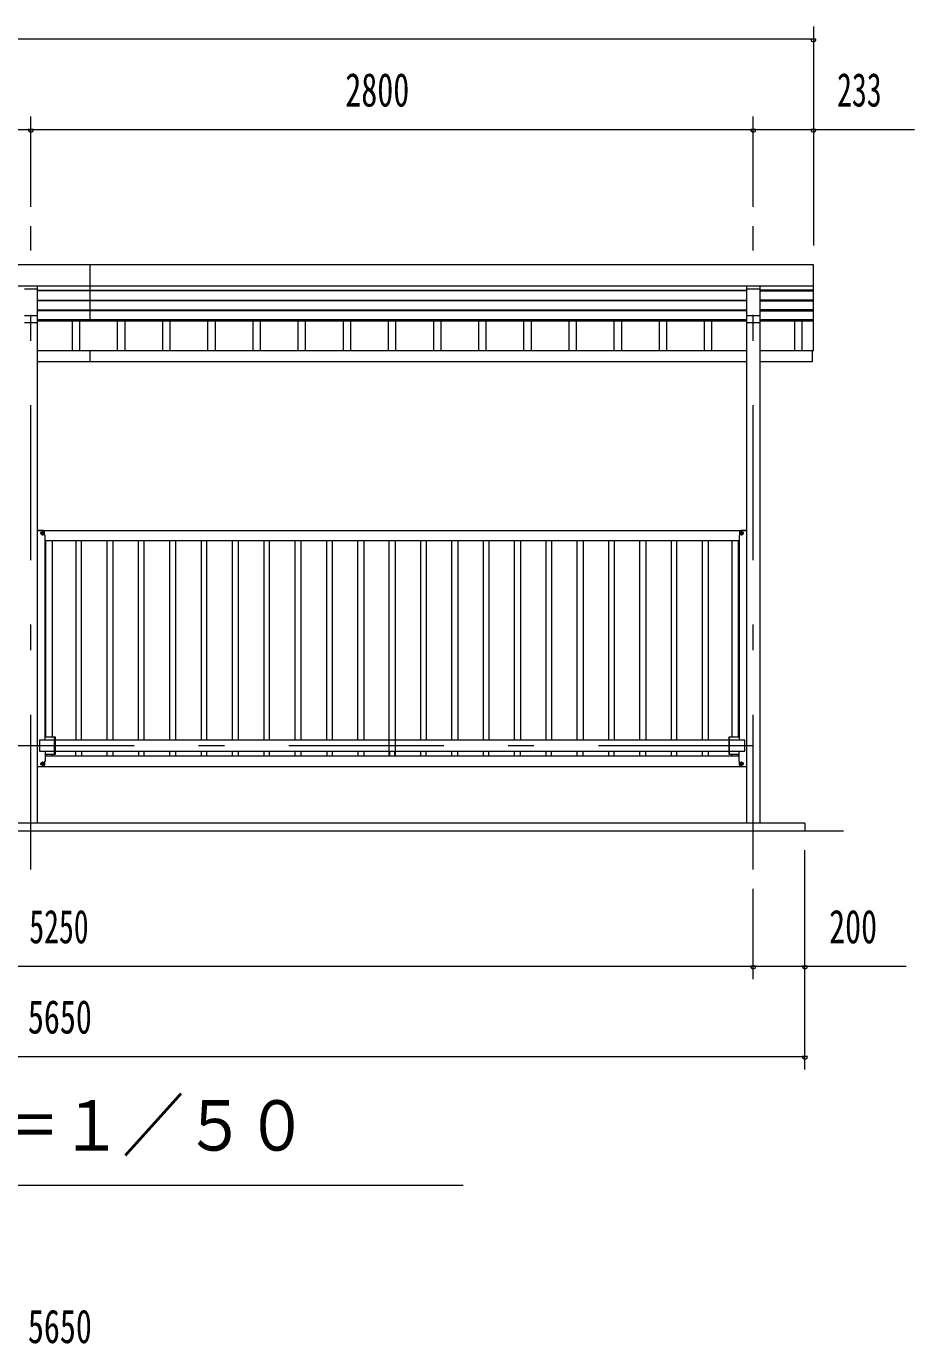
# Model space of a CAD drawing. Units: millimetres, scale not verified. Extents: x -22148 to 22152, y -10500 to 10500.
# Drawn here: x -1164 to 2279, y 32 to 5139 of the extents above; entities that cross this region are included whole.
import ezdxf
from ezdxf.enums import TextEntityAlignment as Align

# ---------------------------------------------------------------- set-up
doc = ezdxf.new("R2010")
doc.units = ezdxf.units.MM
doc.header["$LTSCALE"] = 50
doc.linetypes.add('USER3', pattern=[24, 12, -5, 2, -5])
for name, color, linetype, lineweight in [('0-2_1-0BOLD', 7, 'Continuous', 18), ('0-3_1-2CENTER', 3, 'USER3', 18), ('0-4_1-4THIN', 4, 'Continuous', 18), ('0-5_1-5DIM', 3, 'Continuous', 18)]:
    doc.layers.add(name, color=color, linetype=linetype, lineweight=lineweight)
doc.styles.add('ＭＳ ゴシック', font='')
doc.styles.get('ＭＳ ゴシック').set_extended_font_data('MS Gothic')

msp = doc.modelspace()

# ---------------------------------------------------------------- linework, layer by layer
at = {"layer": '0-2_1-0BOLD'}
for p, q in [((-916.57, 3997.16), (-916.57, 4213.68)), ((-3829.57, 4132.53), (1886.43, 4132.53)), ((-1171.57, 4120.85), (-1121.57, 4120.85)), ((-1121.57, 4132.53), (-1121.57, 2049.68)), ((-1121.57, 4116.23), (1628.43, 4116.23)), ((1628.43, 4112.9), (-1121.57, 4112.9)), ((1628.43, 2049.68), (1628.43, 4132.53)), ((1628.43, 4120.85), (1678.43, 4120.85)), ((1678.43, 4132.53), (1678.43, 2049.68)), ((1886.43, 4116.23), (1678.43, 4116.23)), ((1678.43, 4112.9), (1886.43, 4112.9)), ((-1121.57, 4077.65), (1628.43, 4077.65)), ((1628.43, 4074.32), (-1121.57, 4074.32)), ((-1121.57, 4039.07), (1628.43, 4039.07)), ((1628.43, 4035.74), (-1121.57, 4035.74)), ((1886.43, 4077.65), (1678.43, 4077.65)), ((1678.43, 4074.32), (1886.43, 4074.32)), ((1886.43, 4039.07), (1678.43, 4039.07)), ((1678.43, 4035.74), (1886.43, 4035.74)), ((-1121.57, 4015.79), (-1171.57, 4015.79)), ((-1171.57, 3990.57), (-1121.57, 3990.57)), ((1628.43, 4000.49), (-1121.57, 4000.49)), ((-1121.57, 3997.16), (1628.43, 3997.16)), ((1678.43, 4015.79), (1628.43, 4015.79)), ((1628.43, 3990.57), (1678.43, 3990.57)), ((1886.43, 4000.49), (1678.43, 4000.49)), ((1678.43, 3997.16), (1886.43, 3997.16)), ((-1121.57, 3882.5), (1628.43, 3882.5)), ((-916.57, 3837.5), (-916.57, 3882.5)), ((1881.43, 3882.5), (1881.43, 3837.5)), ((1628.43, 3837.5), (-1121.57, 3837.5)), ((1881.43, 3837.5), (1678.43, 3837.5)), ((-1098.16, 3183.68), (-1121.56, 3183.68)), ((-1119.57, 3183.67), (1626.43, 3183.67)), ((-1106.57, 3176.52), (-1106.57, 3170.84)), ((-1101.61, 3179.43), (-1106.52, 3176.59)), ((-1106.52, 3170.77), (-1101.61, 3167.93)), ((-1096.61, 3176.59), (-1101.52, 3179.43)), ((-1101.52, 3167.93), (-1096.61, 3170.77)), ((-1096.56, 3170.84), (-1096.56, 3176.52)), ((1603.43, 3176.52), (1603.43, 3170.84)), ((1608.39, 3179.43), (1603.48, 3176.59)), ((1603.48, 3170.77), (1608.39, 3167.93)), ((1628.43, 3183.68), (1605.03, 3183.68)), ((1613.39, 3176.59), (1608.47, 3179.43)), ((1608.47, 3167.93), (1613.39, 3170.77)), ((1613.43, 3170.84), (1613.43, 3176.52)), ((1598.43, 3143.68), (-1091.56, 3143.68)), ((-1054.77, 2371.03), (-1113.62, 2371.03)), ((-1051.57, 2382.68), (-1091.57, 2382.68)), ((-1054.77, 2316.68), (-1054.77, 2382.68)), ((1558.44, 2371.03), (-1051.57, 2371.03)), ((1598.44, 2382.68), (1558.44, 2382.68)), ((1561.64, 2316.68), (1561.64, 2382.68)), ((1598.43, 2309.68), (-1091.56, 2309.68)), ((-1051.57, 2328.33), (1558.44, 2328.33)), ((-1121.56, 2269.68), (1628.43, 2269.68)), ((-1106.57, 2276.84), (-1106.57, 2282.52)), ((-1106.52, 2282.59), (-1101.61, 2285.43)), ((-1101.61, 2273.93), (-1106.52, 2276.77)), ((-1101.52, 2285.43), (-1096.61, 2282.59)), ((-1096.61, 2276.77), (-1101.52, 2273.93)), ((-1096.56, 2282.52), (-1096.56, 2276.84)), ((1603.43, 2276.84), (1603.43, 2282.52)), ((1603.48, 2282.59), (1608.39, 2285.43)), ((1608.39, 2273.93), (1603.48, 2276.77)), ((1608.47, 2285.43), (1613.39, 2282.59)), ((1613.39, 2276.77), (1608.47, 2273.93)), ((1613.43, 2282.52), (1613.43, 2276.84)), ((1853.43, 2049.68), (1853.43, 2019.68)), ((-3946.57, 2019.68), (2003.43, 2019.68))]:
    msp.add_line(p, q, dxfattribs=at)
for points in [[(1678.43, 3882.5), (1886.43, 3882.5), (1886.43, 4213.68), (-3829.57, 4213.68), (-3829.57, 3882.5), (-3621.57, 3882.5)], [(-1091.56, 2371.03), (-1091.56, 3164.68), (-1093.16, 3164.68), (-1093.16, 3178.68)], [(1600.04, 3178.68), (1600.04, 3164.68), (1598.43, 3164.68), (1598.43, 2371.03)], [(-1113.62, 2371.03), (-1113.62, 2328.33), (-1054.77, 2328.33)], [(-1091.57, 2316.68), (-1051.57, 2316.68), (-1051.57, 2382.68)], [(1558.44, 2382.68), (1558.44, 2316.68), (1598.44, 2316.68)], [(1561.64, 2328.33), (1620.49, 2328.33), (1620.49, 2371.03), (1561.64, 2371.03)], [(-1091.56, 2328.33), (-1091.56, 2288.68), (-1093.16, 2288.68), (-1093.16, 2274.68)], [(1600.04, 2274.68), (1600.04, 2288.68), (1598.43, 2288.68), (1598.43, 2328.33)], [(1853.43, 2049.68), (-3796.57, 2049.68), (-3796.57, 2019.68)]]:
    msp.add_lwpolyline(points, dxfattribs=at)
for centre, radius in [((-1101.56, 3173.68), 6.25), ((-1101.56, 3173.68), 4.9), ((1608.43, 3173.68), 6.25), ((1608.43, 3173.68), 4.9), ((-1101.56, 2279.68), 6.25), ((-1101.56, 2279.68), 4.9), ((1608.43, 2279.68), 6.25), ((1608.43, 2279.68), 4.9)]:
    msp.add_circle(centre, radius, dxfattribs=at)
for centre, radius, start, end in [((-1101.56, 3173.68), 5.75, 149.59184, 150.40814), ((-1101.56, 3173.68), 5.75, 209.59184, 210.40814), ((-1101.56, 3173.68), 5.75, 89.59184, 90.40814), ((-1101.56, 3173.68), 5.75, 269.59184, 270.40814), ((-1098.16, 3178.68), 5, 0, 90), ((-1101.56, 3173.68), 5.75, 29.59184, 30.40814), ((-1101.56, 3173.68), 5.75, 329.59184, 330.40814), ((1605.03, 3178.68), 5, 90, 180), ((1608.43, 3173.68), 5.75, 149.59184, 150.40814), ((1608.43, 3173.68), 5.75, 209.59184, 210.40814), ((1608.43, 3173.68), 5.75, 89.59184, 90.40814), ((1608.43, 3173.68), 5.75, 269.59184, 270.40814), ((1608.43, 3173.68), 5.75, 29.59184, 30.40814), ((1608.43, 3173.68), 5.75, 329.59184, 330.40814), ((-1101.56, 2279.68), 5.75, 149.59184, 150.40814), ((-1101.56, 2279.68), 5.75, 209.59184, 210.40814), ((-1101.56, 2279.68), 5.75, 89.59184, 90.40814), ((-1101.56, 2279.68), 5.75, 269.59184, 270.40814), ((-1098.16, 2274.68), 5, 270, 0), ((-1101.56, 2279.68), 5.75, 29.59184, 30.40814), ((-1101.56, 2279.68), 5.75, 329.59184, 330.40814), ((1605.03, 2274.68), 5, 180, 270), ((1608.43, 2279.68), 5.75, 149.59184, 150.40814), ((1608.43, 2279.68), 5.75, 209.59184, 210.40814), ((1608.43, 2279.68), 5.75, 89.59184, 90.40814), ((1608.43, 2279.68), 5.75, 269.59184, 270.40814), ((1608.43, 2279.68), 5.75, 29.59184, 30.40814), ((1608.43, 2279.68), 5.75, 329.59184, 330.40814)]:
    msp.add_arc(centre, radius, start, end, dxfattribs=at)
at = {"layer": '0-3_1-2CENTER'}
for p, q in [((-1146.57, 1869.68), (-1146.57, 4363.68)), ((1653.43, 1869.68), (1653.43, 4363.68)), ((-1092.82, 3173.68), (-1110.31, 3173.68)), ((-1101.56, 3164.93), (-1101.56, 3182.43)), ((1617.18, 3173.68), (1599.68, 3173.68)), ((1608.43, 3182.43), (1608.43, 3164.93)), ((1653.43, 2349.68), (-3596.57, 2349.68)), ((-1110.31, 2279.68), (-1092.82, 2279.68)), ((-1101.56, 2288.43), (-1101.56, 2270.93)), ((1617.18, 2279.68), (1599.68, 2279.68)), ((1608.43, 2270.93), (1608.43, 2288.43))]:
    msp.add_line(p, q, dxfattribs=at)
at = {"layer": '0-4_1-4THIN'}
for p, q in [((-986.57, 3997.16), (-986.57, 3882.5)), ((-956.57, 3882.5), (-956.57, 3997.16)), ((-811.57, 3997.16), (-811.57, 3882.5)), ((-781.57, 3882.5), (-781.57, 3997.16)), ((-636.57, 3997.16), (-636.57, 3882.5)), ((-606.57, 3882.5), (-606.57, 3997.16)), ((-461.57, 3997.16), (-461.57, 3882.5)), ((-431.57, 3882.5), (-431.57, 3997.16)), ((-286.57, 3997.16), (-286.57, 3882.5)), ((-256.57, 3882.5), (-256.57, 3997.16)), ((-111.57, 3997.16), (-111.57, 3882.5)), ((-81.57, 3882.5), (-81.57, 3997.16)), ((63.43, 3997.16), (63.43, 3882.5)), ((93.43, 3882.5), (93.43, 3997.16)), ((238.43, 3997.16), (238.43, 3882.5)), ((268.43, 3882.5), (268.43, 3997.16)), ((413.43, 3997.16), (413.43, 3882.5)), ((443.43, 3882.5), (443.43, 3997.16)), ((588.43, 3997.16), (588.43, 3882.5)), ((618.43, 3882.5), (618.43, 3997.16)), ((763.43, 3997.16), (763.43, 3882.5)), ((793.43, 3882.5), (793.43, 3997.16)), ((938.43, 3997.16), (938.43, 3882.5)), ((968.43, 3882.5), (968.43, 3997.16)), ((1113.44, 3997.16), (1113.44, 3882.5)), ((1143.43, 3882.5), (1143.43, 3997.16)), ((1288.44, 3997.16), (1288.44, 3882.5)), ((1318.43, 3882.5), (1318.43, 3997.16)), ((1463.43, 3997.16), (1463.43, 3882.5)), ((1493.43, 3882.5), (1493.43, 3997.16)), ((1813.43, 3997.16), (1813.43, 3882.5)), ((1843.43, 3882.5), (1843.43, 3997.16)), ((-1089.06, 2382.68), (-1089.06, 3143.68)), ((-1064.07, 3143.68), (-1064.07, 2382.68)), ((-972.07, 3143.68), (-972.07, 2371.03)), ((-950.07, 2371.03), (-950.07, 3143.68)), ((-850.57, 2371.03), (-850.57, 3143.68)), ((-828.57, 3143.68), (-828.57, 2371.03)), ((-730.06, 3143.68), (-730.06, 2371.03)), ((-707.07, 2371.03), (-707.07, 3143.68)), ((-608.57, 2371.03), (-608.57, 3143.68)), ((-585.57, 3143.68), (-585.57, 2371.03)), ((-487.06, 3143.68), (-487.06, 2371.03)), ((-464.06, 2371.03), (-464.06, 3143.68)), ((-365.57, 2371.03), (-365.57, 3143.68)), ((-342.57, 3143.68), (-342.57, 2371.03)), ((-244.07, 3143.68), (-244.07, 2371.03)), ((-221.06, 2371.03), (-221.06, 3143.68)), ((-122.57, 2371.03), (-122.57, 3143.68)), ((-99.56, 3143.68), (-99.56, 2371.03)), ((-1.07, 3143.68), (-1.07, 2371.03)), ((21.93, 2371.03), (21.93, 3143.68)), ((120.44, 2371.03), (120.44, 3143.68)), ((143.44, 3143.68), (143.44, 2371.03)), ((241.93, 2309.68), (241.93, 3143.68)), ((264.93, 3143.68), (264.93, 2309.68)), ((363.43, 3143.68), (363.43, 2371.03)), ((386.44, 2371.03), (386.44, 3143.68)), ((484.93, 2371.03), (484.93, 3143.68)), ((507.93, 3143.68), (507.93, 2371.03)), ((606.43, 3143.68), (606.43, 2371.03)), ((629.43, 2371.03), (629.43, 3143.68)), ((727.94, 2371.03), (727.94, 3143.68)), ((750.93, 3143.68), (750.93, 2371.03)), ((849.43, 3143.68), (849.43, 2371.03)), ((872.44, 2371.03), (872.44, 3143.68)), ((970.93, 2371.03), (970.93, 3143.68)), ((993.93, 3143.68), (993.93, 2371.03)), ((1092.44, 3143.68), (1092.44, 2371.03)), ((1115.44, 2371.03), (1115.44, 3143.68)), ((1213.94, 2371.03), (1213.94, 3143.68)), ((1236.93, 3143.68), (1236.93, 2371.03)), ((1335.44, 3143.68), (1335.44, 2371.03)), ((1357.43, 2371.03), (1357.43, 3143.68)), ((1456.94, 2371.03), (1456.94, 3143.68)), ((1478.93, 3143.68), (1478.93, 2371.03)), ((1570.94, 3143.68), (1570.94, 2382.68)), ((1595.94, 2382.68), (1595.94, 3143.68)), ((-1089.06, 2309.68), (-1089.06, 2316.68)), ((-1064.07, 2316.68), (-1064.07, 2309.68)), ((-972.07, 2309.68), (-972.07, 2328.33)), ((-950.07, 2328.33), (-950.07, 2309.68)), ((-850.57, 2309.68), (-850.57, 2328.33)), ((-828.57, 2328.33), (-828.57, 2309.68)), ((-729.07, 2328.33), (-729.07, 2309.68)), ((-707.07, 2309.68), (-707.07, 2328.33)), ((-607.57, 2309.68), (-607.57, 2328.33)), ((-585.57, 2328.33), (-585.57, 2309.68)), ((-486.07, 2328.33), (-486.07, 2309.68)), ((-464.06, 2309.68), (-464.06, 2328.33)), ((-364.56, 2309.68), (-364.56, 2328.33)), ((-342.57, 2328.33), (-342.57, 2309.68)), ((-243.07, 2328.33), (-243.07, 2309.68)), ((-221.06, 2309.68), (-221.06, 2328.33)), ((-121.57, 2309.68), (-121.57, 2328.33)), ((-99.56, 2328.33), (-99.56, 2309.68)), ((-0.06, 2328.33), (-0.06, 2309.68)), ((21.93, 2309.68), (21.93, 2328.33)), ((121.44, 2309.68), (121.44, 2328.33)), ((143.44, 2328.33), (143.44, 2309.68)), ((242.93, 2328.33), (242.93, 2309.68)), ((263.94, 2309.68), (263.94, 2328.33)), ((363.43, 2328.33), (363.43, 2309.68)), ((385.43, 2309.68), (385.43, 2328.33)), ((484.93, 2309.68), (484.93, 2328.33)), ((506.93, 2328.33), (506.93, 2309.68)), ((606.43, 2328.33), (606.43, 2309.68)), ((628.44, 2309.68), (628.44, 2328.33)), ((727.94, 2309.68), (727.94, 2328.33)), ((749.94, 2328.33), (749.94, 2309.68)), ((849.43, 2328.33), (849.43, 2309.68)), ((871.44, 2309.68), (871.44, 2328.33)), ((970.93, 2309.68), (970.93, 2328.33)), ((992.94, 2328.33), (992.94, 2309.68)), ((1092.44, 2328.33), (1092.44, 2309.68)), ((1114.43, 2309.68), (1114.43, 2328.33)), ((1213.94, 2309.68), (1213.94, 2328.33)), ((1235.93, 2328.33), (1235.93, 2309.68)), ((1335.44, 2328.33), (1335.44, 2309.68)), ((1357.43, 2309.68), (1357.43, 2328.33)), ((1456.94, 2309.68), (1456.94, 2328.33)), ((1478.93, 2328.33), (1478.93, 2309.68)), ((1570.94, 2316.68), (1570.94, 2309.68)), ((1595.94, 2309.68), (1595.94, 2316.68))]:
    msp.add_line(p, q, dxfattribs=at)
at = {"layer": '0-5_1-5DIM'}
for p, q in [((1886.43, 5138.68), (1886.43, 4288.68)), ((1886.43, 5088.68), (-3829.57, 5088.68)), ((1896.43, 5088.68), (1876.43, 5088.68)), ((-1146.57, 4438.68), (-1146.57, 4788.68)), ((1653.43, 4438.68), (1653.43, 4788.68)), ((-4222.07, 4738.68), (2278.93, 4738.68)), ((-1136.57, 4738.68), (-1156.57, 4738.68)), ((1663.43, 4738.68), (1643.43, 4738.68)), ((1896.43, 4738.68), (1876.43, 4738.68)), ((1853.43, 1094.68), (1853.43, 1944.68)), ((1653.43, 1444.68), (1653.43, 1794.68)), ((-4189.07, 1494.68), (2245.93, 1494.68)), ((1663.43, 1494.68), (1643.43, 1494.68)), ((1863.43, 1494.68), (1843.43, 1494.68)), ((-3796.57, 1144.68), (1853.43, 1144.68)), ((1863.43, 1144.68), (1843.43, 1144.68)), ((528.44, 644.68), (-2471.56, 644.68))]:
    msp.add_line(p, q, dxfattribs=at)
for centre in [(1886.43, 5088.68), (-1146.57, 4738.68), (1653.43, 4738.68), (1886.43, 4738.68), (1653.43, 1494.68), (1853.43, 1494.68), (1853.43, 1144.68)]:
    msp.add_arc(centre, 10, 180, 0, dxfattribs=at)

# ---------------------------------------------------------------- texts
at = {"layer": '0-5_1-5DIM', "color": 7, "style": 'ＭＳ ゴシック'}
for s, height, width, p in [('2800', 130.2, 0.7, (72.16, 4788.68)), ('233', 130.2, 0.65, (1978.26, 4788.68)), ('5250', 130.2, 0.65, (-1152.91, 1544.68)), ('200', 130.2, 0.7, (1947.42, 1544.68)), ('5650', 130.2, 0.7, (-1158.2, 1194.68)), ('正面図\u3000Ｓ＝１／５０', 195.4, 0.9, (-2471.57, 721.32)), ('5650', 130.2, 0.7, (-1158.2, -5.32))]:
    msp.add_text(s, height=height, dxfattribs=dict(at, width=width)).set_placement(p, align=Align.BOTTOM_LEFT)

doc.saveas('drawing.dxf')
